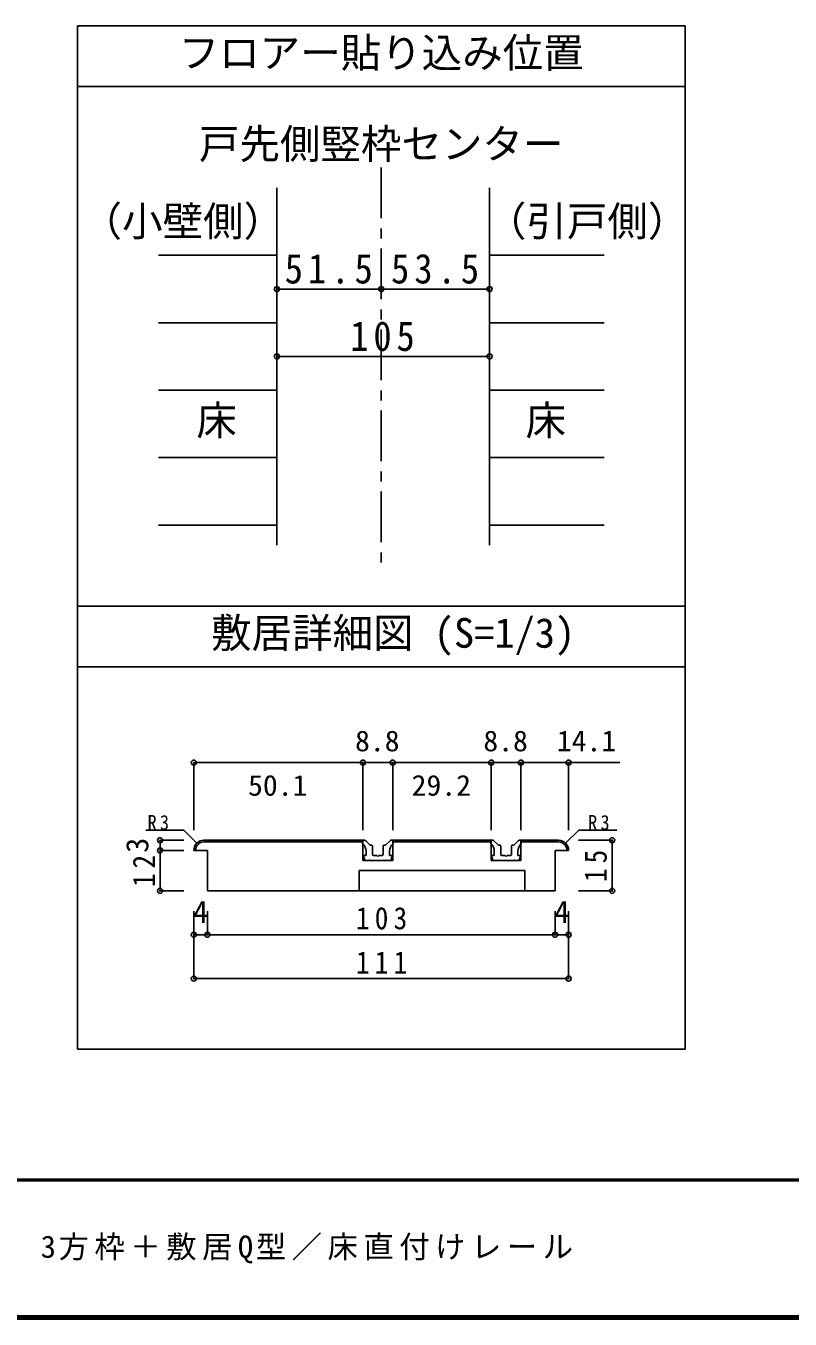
# Model space of a CAD drawing. Units: millimetres at full size, sheet at 1:5, with parts at other scales. Extents: x -973 to 977, y -718 to 696.
# Drawn here: x -394 to -16, y -701 to -62 of the extents above; entities that cross this region are included whole.
import ezdxf
from ezdxf.enums import TextEntityAlignment as Align

# ---------------------------------------------------------------- set-up
doc = ezdxf.new("R2010")
doc.units = ezdxf.units.MM
doc.header["$LTSCALE"] = 5
doc.header["$PDMODE"] = 32
doc.header["$PDSIZE"] = 2.5
doc.linetypes.add('CHAIN1', pattern=[8, 5, -1, 1, -1])
for name, color, linetype in [('0-1_通り芯', 4, 'CHAIN1'), ('0-3_仕上げ', 2, 'Continuous'), ('0-4_枠', 3, 'Continuous'), ('0-A_文字', 7, 'Continuous'), ('0-B_寸法', 7, 'Continuous'), ('2-4_枠', 3, 'Continuous'), ('2-7_金物', 7, 'Continuous'), ('2-B_寸法', 4, 'Continuous'), ('F-1_枠', 7, 'Continuous')]:
    doc.layers.add(name, color=color, linetype=linetype)
doc.styles.add('ＭＳ ゴシック', font='')
doc.styles.get('ＭＳ ゴシック').set_extended_font_data('MS Gothic')

msp = doc.modelspace()

# ---------------------------------------------------------------- linework, layer by layer
at = {"layer": '0-1_通り芯'}
msp.add_line((-218.347, -132.151), (-218.347, -328.658), dxfattribs=at)
at = {"layer": '0-3_仕上げ', "color": 4}
for p, q in [((-328.347, -175.453), (-269.847, -175.453)), ((-164.847, -175.453), (-108.347, -175.453)), ((-269.847, -208.754), (-328.347, -208.754)), ((-164.847, -208.754), (-108.347, -208.754)), ((-269.847, -242.055), (-328.347, -242.055)), ((-164.847, -242.055), (-108.347, -242.055)), ((-269.847, -275.357), (-328.347, -275.357)), ((-164.847, -275.357), (-108.347, -275.357)), ((-269.847, -308.658), (-328.347, -308.658)), ((-164.847, -308.658), (-108.347, -308.658))]:
    msp.add_line(p, q, dxfattribs=at)
at = {"layer": '0-4_枠'}
for p, q in [((-269.847, -142.151), (-269.847, -318.658)), ((-164.847, -142.151), (-164.847, -318.658))]:
    msp.add_line(p, q, dxfattribs=at)
at = {"layer": '0-A_文字', "color": 3}
for p, q in [((-68.347, -62.151), (-368.347, -62.151)), ((-368.347, -62.151), (-368.347, -567.5)), ((-68.347, -62.151), (-68.347, -567.5)), ((-68.347, -92.151), (-368.347, -92.151)), ((-68.347, -348.658), (-368.347, -348.658)), ((-68.347, -378.658), (-368.347, -378.658)), ((-68.347, -567.5), (-368.347, -567.5))]:
    msp.add_line(p, q, dxfattribs=at)
at = {"layer": '0-B_寸法', "color": 4}
for p, q in [((-269.847, -192.103), (-218.347, -192.103)), ((-218.347, -192.103), (-164.847, -192.103)), ((-269.847, -225.405), (-164.847, -225.405))]:
    msp.add_line(p, q, dxfattribs=at)
at = {"layer": '0-B_寸法'}
for p in [(-269.847, -192.103), (-218.347, -192.103), (-164.847, -192.103), (-269.847, -225.405), (-164.847, -225.405)]:
    msp.add_point(p, dxfattribs=at)
at = {"layer": '2-4_枠'}
for p, q in [((-305.847, -464.323), (-289.014, -464.323)), ((-305.847, -464.323), (-227.347, -464.323)), ((-305.847, -465.156), (-289.014, -465.156)), ((-305.847, -465.156), (-227.347, -465.156)), ((-227.347, -464.323), (-227.347, -474.323)), ((-212.68, -464.323), (-212.68, -474.323)), ((-212.68, -464.323), (-164.014, -464.323)), ((-212.68, -464.323), (-164.014, -464.323)), ((-212.68, -465.156), (-164.014, -465.156)), ((-212.68, -465.156), (-164.014, -465.156)), ((-164.014, -464.323), (-164.014, -474.323)), ((-149.347, -464.323), (-149.347, -474.323)), ((-149.347, -464.323), (-130.847, -464.323)), ((-149.347, -465.156), (-130.847, -465.156)), ((-147.68, -464.323), (-130.847, -464.323)), ((-147.68, -465.156), (-130.847, -465.156)), ((-304.18, -469.323), (-310.847, -469.323)), ((-304.18, -469.323), (-310.847, -469.323)), ((-304.18, -489.323), (-304.18, -469.323)), ((-132.514, -469.323), (-125.847, -469.323)), ((-132.514, -489.323), (-132.514, -469.323)), ((-132.514, -469.323), (-125.847, -469.323)), ((-227.347, -474.323), (-212.68, -474.323)), ((-227.347, -474.323), (-212.68, -474.323)), ((-164.014, -474.323), (-149.347, -474.323)), ((-164.014, -474.323), (-149.347, -474.323)), ((-229.18, -479.323), (-147.514, -479.323)), ((-147.514, -489.323), (-147.514, -479.323)), ((-132.514, -489.323), (-304.18, -489.323)), ((-132.514, -489.323), (-304.18, -489.323))]:
    msp.add_line(p, q, dxfattribs=at)
msp.add_lwpolyline([(-229.18, -489.323), (-229.18, -479.323), (-147.514, -479.323)], dxfattribs=at)
for centre, major_axis, start_param, end_param in [((-305.847, -469.323), (5, 0), 1.5707963, 3.1415927), ((-305.847, -469.323), (5, 0), 1.5707963, 3.1415927), ((-305.847, -469.323), (4.167, 0), 1.5707963, 3.1415927), ((-305.847, -469.323), (4.167, 0), 1.5707963, 3.1415927), ((-130.847, -469.323), (5, 0), 6.2831853, 7.8539816), ((-130.847, -469.323), (5, 0), 6.2831853, 7.8539816), ((-130.847, -469.323), (4.167, 0), 6.2831853, 7.8539816), ((-130.847, -469.323), (4.167, 0), 6.2831853, 7.8539816)]:
    msp.add_ellipse(centre, major_axis=major_axis, ratio=0.999999, start_param=start_param, end_param=end_param, dxfattribs=at)
at = {"layer": '2-7_金物'}
for p, q in [((-227.514, -464.323), (-226.609, -464.323)), ((-227.514, -465.99), (-227.514, -464.323)), ((-227.514, -464.323), (-226.609, -464.323)), ((-223.91, -466.676), (-226.019, -464.567)), ((-223.91, -466.677), (-226.019, -464.567)), ((-216.117, -466.676), (-214.008, -464.567)), ((-216.117, -466.677), (-214.008, -464.567)), ((-212.514, -464.323), (-213.418, -464.323)), ((-164.18, -464.323), (-163.275, -464.323)), ((-164.18, -465.99), (-164.18, -464.323)), ((-164.18, -464.323), (-163.275, -464.323)), ((-160.577, -466.676), (-162.686, -464.567)), ((-160.577, -466.677), (-162.686, -464.567)), ((-152.784, -466.676), (-150.674, -464.567)), ((-152.784, -466.677), (-150.674, -464.567)), ((-149.18, -464.323), (-150.085, -464.323)), ((-226.347, -474.323), (-227.157, -472.279)), ((-226.347, -474.323), (-227.157, -472.279)), ((-225.847, -471.823), (-226.847, -471.823)), ((-225.847, -471.823), (-226.847, -471.823)), ((-225.847, -471.823), (-225.847, -469.716)), ((-223.556, -466.823), (-223.014, -466.823)), ((-223.556, -466.823), (-223.014, -466.823)), ((-222.68, -471.323), (-222.68, -467.156)), ((-220.014, -472.323), (-219.514, -471.823)), ((-220.014, -472.323), (-219.514, -471.823)), ((-219.514, -471.823), (-217.847, -471.823)), ((-219.514, -471.823), (-217.847, -471.823)), ((-217.347, -471.323), (-217.347, -467.156)), ((-216.471, -466.823), (-217.014, -466.823)), ((-216.471, -466.823), (-217.014, -466.823)), ((-214.18, -471.823), (-214.18, -469.716)), ((-214.18, -471.823), (-213.18, -471.823)), ((-214.18, -471.823), (-213.18, -471.823)), ((-213.68, -474.323), (-212.87, -472.279)), ((-213.68, -474.323), (-212.87, -472.279)), ((-163.014, -474.323), (-163.823, -472.279)), ((-163.014, -474.323), (-163.823, -472.279)), ((-162.514, -471.823), (-163.514, -471.823)), ((-162.514, -471.823), (-163.514, -471.823)), ((-162.514, -471.823), (-162.514, -469.716)), ((-160.223, -466.823), (-159.68, -466.823)), ((-160.223, -466.823), (-159.68, -466.823)), ((-159.347, -471.323), (-159.347, -467.156)), ((-156.68, -472.323), (-156.18, -471.823)), ((-156.68, -472.323), (-156.18, -471.823)), ((-156.18, -471.823), (-154.514, -471.823)), ((-156.18, -471.823), (-154.514, -471.823)), ((-154.014, -471.323), (-154.014, -467.156)), ((-153.137, -466.823), (-153.68, -466.823)), ((-153.137, -466.823), (-153.68, -466.823)), ((-150.847, -471.823), (-150.847, -469.716)), ((-150.847, -471.823), (-149.847, -471.823)), ((-150.847, -471.823), (-149.847, -471.823)), ((-150.347, -474.323), (-149.537, -472.279)), ((-150.347, -474.323), (-149.537, -472.279)), ((-224.514, -474.323), (-226.347, -474.323)), ((-224.514, -474.323), (-226.347, -474.323)), ((-224.514, -474.323), (-224.18, -473.989)), ((-224.514, -474.323), (-224.18, -473.99)), ((-224.18, -473.989), (-223.847, -474.323)), ((-224.18, -473.99), (-223.847, -474.323)), ((-216.18, -474.323), (-223.847, -474.323)), ((-216.18, -474.323), (-223.847, -474.323)), ((-215.847, -473.989), (-216.18, -474.323)), ((-215.847, -473.99), (-216.18, -474.323)), ((-215.514, -474.323), (-215.847, -473.989)), ((-215.514, -474.323), (-215.847, -473.99)), ((-215.514, -474.323), (-213.68, -474.323)), ((-215.514, -474.323), (-213.68, -474.323)), ((-161.18, -474.323), (-163.014, -474.323)), ((-161.18, -474.323), (-163.014, -474.323)), ((-161.18, -474.323), (-160.847, -473.989)), ((-161.18, -474.323), (-160.847, -473.99)), ((-160.847, -473.989), (-160.514, -474.323)), ((-160.847, -473.99), (-160.514, -474.323)), ((-152.847, -474.323), (-160.514, -474.323)), ((-152.847, -474.323), (-160.514, -474.323)), ((-152.514, -473.989), (-152.847, -474.323)), ((-152.514, -473.99), (-152.847, -474.323)), ((-152.18, -474.323), (-152.514, -473.989)), ((-152.18, -474.323), (-152.514, -473.99)), ((-152.18, -474.323), (-150.347, -474.323)), ((-152.18, -474.323), (-150.347, -474.323))]:
    msp.add_line(p, q, dxfattribs=at)
for points in [[(-212.514, -465.99), (-212.514, -464.323), (-213.418, -464.323)], [(-149.18, -465.99), (-149.18, -464.323), (-150.085, -464.323)], [(-222.18, -471.823), (-220.514, -471.823), (-220.014, -472.323)], [(-222.18, -471.823), (-220.514, -471.823), (-220.014, -472.323)], [(-158.847, -471.823), (-157.18, -471.823), (-156.68, -472.323)], [(-158.847, -471.823), (-157.18, -471.823), (-156.68, -472.323)]]:
    msp.add_lwpolyline(points, dxfattribs=at)
for centre, major_axis, start_param, end_param in [((-230.847, -469.716), (-5, 0), 3.1415927, 3.9826668), ((-230.847, -469.716), (-5, 0), 3.1415927, 3.9826668), ((-226.609, -465.156), (-0.833, 0), 3.9269908, 4.712389), ((-226.609, -465.156), (-0.833, 0), 3.9269908, 4.712389), ((-209.18, -469.716), (-5, 0), 5.4421111, 6.2831853), ((-209.18, -469.716), (-5, 0), 5.4421111, 6.2831853), ((-213.418, -465.156), (-0.833, 0), 4.712389, 5.4977871), ((-213.418, -465.156), (-0.833, 0), 4.712389, 5.4977871), ((-167.514, -469.716), (-5, 0), 3.1415927, 3.9826668), ((-167.514, -469.716), (-5, 0), 3.1415927, 3.9826668), ((-163.275, -465.156), (-0.833, 0), 3.9269908, 4.712389), ((-163.275, -465.156), (-0.833, 0), 3.9269908, 4.712389), ((-145.847, -469.716), (-5, 0), 5.4421111, 6.2831853), ((-145.847, -469.716), (-5, 0), 5.4421111, 6.2831853), ((-150.085, -465.156), (-0.833, 0), 4.712389, 5.4977871), ((-150.085, -465.156), (-0.833, 0), 4.712389, 5.4977871), ((-226.847, -472.156), (-0.333, 0), 4.712389, 6.6604557), ((-226.847, -472.156), (-0.333, 0), 4.712389, 6.6604557), ((-223.556, -466.323), (-0.5, 0), 0.7853982, 1.5707963), ((-223.556, -466.323), (-0.5, 0), 0.7853982, 1.5707963), ((-223.014, -467.156), (-0.333, 0), 3.1415927, 4.712389), ((-223.014, -467.156), (-0.333, 0), 3.1415927, 4.712389), ((-222.18, -471.323), (-0.5, 0), 6.2831853, 7.8539816), ((-222.18, -471.323), (-0.5, 0), 6.2831853, 7.8539816), ((-217.847, -471.323), (-0.5, 0), 1.5707963, 3.1415927), ((-217.847, -471.323), (-0.5, 0), 1.5707963, 3.1415927), ((-217.014, -467.156), (-0.333, 0), 4.712389, 6.2831853), ((-217.014, -467.156), (-0.333, 0), 4.712389, 6.2831853), ((-216.471, -466.323), (-0.5, 0), 1.5707963, 2.3561945), ((-216.471, -466.323), (-0.5, 0), 1.5707963, 2.3561945), ((-213.18, -472.156), (-0.333, 0), 2.7643223, 4.712389), ((-213.18, -472.156), (-0.333, 0), 2.7643223, 4.712389), ((-163.514, -472.156), (-0.333, 0), 4.712389, 6.6604557), ((-163.514, -472.156), (-0.333, 0), 4.712389, 6.6604557), ((-160.223, -466.323), (-0.5, 0), 0.7853982, 1.5707963), ((-160.223, -466.323), (-0.5, 0), 0.7853982, 1.5707963), ((-159.68, -467.156), (-0.333, 0), 3.1415927, 4.712389), ((-159.68, -467.156), (-0.333, 0), 3.1415927, 4.712389), ((-158.847, -471.323), (-0.5, 0), 6.2831853, 7.8539816), ((-158.847, -471.323), (-0.5, 0), 6.2831853, 7.8539816), ((-154.514, -471.323), (-0.5, 0), 1.5707963, 3.1415927), ((-154.514, -471.323), (-0.5, 0), 1.5707963, 3.1415927), ((-153.68, -467.156), (-0.333, 0), 4.712389, 6.2831853), ((-153.68, -467.156), (-0.333, 0), 4.712389, 6.2831853), ((-153.137, -466.323), (-0.5, 0), 1.5707963, 2.3561945), ((-153.137, -466.323), (-0.5, 0), 1.5707963, 2.3561945), ((-149.847, -472.156), (-0.333, 0), 2.7643223, 4.712389), ((-149.847, -472.156), (-0.333, 0), 2.7643223, 4.712389)]:
    msp.add_ellipse(centre, major_axis=major_axis, ratio=0.999999, start_param=start_param, end_param=end_param, dxfattribs=at)
at = {"layer": '2-B_寸法'}
for p, q in [((-227.347, -425.989), (-310.847, -425.989)), ((-310.847, -425.989), (-310.847, -459.323)), ((-212.68, -425.989), (-227.347, -425.989)), ((-227.347, -425.989), (-227.347, -459.323)), ((-164.014, -425.989), (-212.68, -425.989)), ((-212.68, -425.989), (-212.68, -459.323)), ((-149.347, -425.989), (-164.014, -425.989)), ((-164.014, -425.989), (-164.014, -459.323)), ((-149.347, -425.989), (-149.347, -459.323)), ((-100.586, -425.989), (-149.347, -425.989)), ((-125.847, -425.989), (-125.847, -459.323)), ((-315.847, -459.323), (-334.538, -459.323)), ((-309.383, -465.787), (-315.847, -459.323)), ((-309.383, -465.787), (-315.847, -459.323)), ((-127.311, -465.787), (-120.847, -459.323)), ((-127.311, -465.787), (-120.847, -459.323)), ((-120.847, -459.323), (-102.02, -459.323)), ((-120.847, -459.323), (-102.02, -459.323)), ((-327.514, -469.323), (-327.514, -464.323)), ((-327.514, -464.323), (-315.847, -464.323)), ((-104.322, -464.323), (-120.989, -464.323)), ((-104.322, -489.323), (-104.322, -464.323)), ((-327.514, -489.323), (-327.514, -469.323)), ((-327.514, -469.323), (-315.847, -469.323)), ((-327.514, -489.323), (-315.847, -489.323)), ((-104.322, -489.323), (-120.989, -489.323)), ((-310.847, -510.989), (-310.847, -499.323)), ((-304.18, -510.989), (-304.18, -499.323)), ((-132.514, -510.989), (-132.514, -499.323)), ((-125.847, -510.989), (-125.847, -499.323)), ((-310.847, -532.656), (-310.847, -510.989)), ((-304.18, -510.989), (-310.847, -510.989)), ((-132.514, -510.989), (-304.18, -510.989)), ((-125.847, -510.989), (-132.514, -510.989)), ((-125.847, -532.656), (-125.847, -510.989)), ((-310.847, -532.656), (-125.847, -532.656))]:
    msp.add_line(p, q, dxfattribs=at)
at = {"layer": '2-B_寸法', "color": 7}
for p in [(-310.847, -425.989), (-227.347, -425.989), (-212.68, -425.989), (-164.014, -425.989), (-149.347, -425.989), (-125.847, -425.989), (-327.514, -464.323), (-104.322, -464.323), (-327.514, -469.323), (-327.514, -489.323), (-104.322, -489.323), (-310.847, -510.989), (-304.18, -510.989), (-132.514, -510.989), (-125.847, -510.989), (-310.847, -532.656), (-125.847, -532.656)]:
    msp.add_point(p, dxfattribs=at)
at = {"layer": 'F-1_枠', "color": 6}
for p, q in [((976.653, -631.667), (-973.347, -631.667)), ((976.653, -632.5), (-973.347, -632.5)), ((976.653, -699.167), (-973.347, -699.167)), ((976.653, -700), (-973.347, -700)), ((976.653, -700.833), (-973.347, -700.833))]:
    msp.add_line(p, q, dxfattribs=at)

# ---------------------------------------------------------------- texts
at = {"layer": '0-A_文字', "style": 'ＭＳ ゴシック'}
for s, p in [('フロアー貼り込み位置', (-318.347, -87.151)), ('戸先側竪枠センター', (-308.347, -132.151)), ('（小壁側）', (-366.283, -170.348)), ('（引戸側）', (-166.684, -170.348)), ('床', (-309.597, -268.706)), ('床', (-147.097, -268.706)), ('敷居詳細図 (S=1/3)', (-302.356, -373.658))]:
    msp.add_text(s, height=14.66, dxfattribs=at).set_placement(p, align=Align.BOTTOM_LEFT)
at = {"layer": '0-B_寸法', "char_height": 14.66, "attachment_point": 7, "style": 'ＭＳ ゴシック'}
for s, insert in [('\\T1.28;\\W0.9;51.5', (-265.972, -189.603)), ('\\T1.28;\\W0.9;53.5', (-213.472, -189.603)), ('\\T1.27;\\W0.9;105', (-233.597, -222.905))]:
    msp.add_mtext(s, dxfattribs=dict(at, insert=insert))
at = {"layer": '2-B_寸法', "color": 7, "style": 'ＭＳ ゴシック', "width": 1.05}
for s, p in [('8.8', (-231.264, -423.489)), ('8.8', (-167.93, -423.489)), ('14.1', (-131.659, -423.489)), ('50.1', (-284.097, -445.41)), ('29.2', (-203.347, -445.41))]:
    msp.add_text(s, height=10.26, dxfattribs=at).set_placement(p, align=Align.BOTTOM_LEFT)
at = {"layer": '2-B_寸法', "color": 7, "style": 'ＭＳ ゴシック'}
msp.add_text('3', height=11, rotation=90, dxfattribs=at).set_placement((-330.014, -470.573), align=Align.BOTTOM_LEFT)
for p in [(-311.264, -508.489), (-132.93, -508.489)]:
    msp.add_text('4', height=11, dxfattribs=at).set_placement(p, align=Align.BOTTOM_LEFT)
at = {"layer": '2-B_寸法', "color": 7, "attachment_point": 7, "style": 'ＭＳ ゴシック'}
for s, insert, char_height in [('\\T1.36;\\W0.9;R3', (-333.705, -459.323), 7.331), ('\\T1.36;\\W0.9;R3', (-116.187, -459.323), 7.331), ('\\T1.36;\\W0.9;R3', (-116.187, -459.323), 7.331), ('\\T1.38;\\W0.9;103', (-230.847, -508.489), 11), ('\\T1.38;\\W0.9;111', (-230.847, -530.156), 11)]:
    msp.add_mtext(s, dxfattribs=dict(at, insert=insert, char_height=char_height))
at = {"layer": '2-B_寸法', "color": 7, "char_height": 11, "attachment_point": 7, "rotation": 90, "style": 'ＭＳ ゴシック'}
for s, insert in [('\\T1.36;\\W0.9;12', (-330.014, -487.448)), ('\\T1.36;\\W0.9;15', (-106.822, -484.948))]:
    msp.add_mtext(s, dxfattribs=dict(at, insert=insert))
at = {"layer": 'F-1_枠', "insert": (-846.68, -673.333), "char_height": 11, "attachment_point": 7, "style": 'ＭＳ ゴシック'}
msp.add_mtext('\\T1.18;ドレタス\u3000H24\\~２枚引き込み戸（レールタイプ）調整枠\u30003方枠＋敷居Q型／床直付けレール', dxfattribs=at)

doc.saveas('drawing.dxf')
